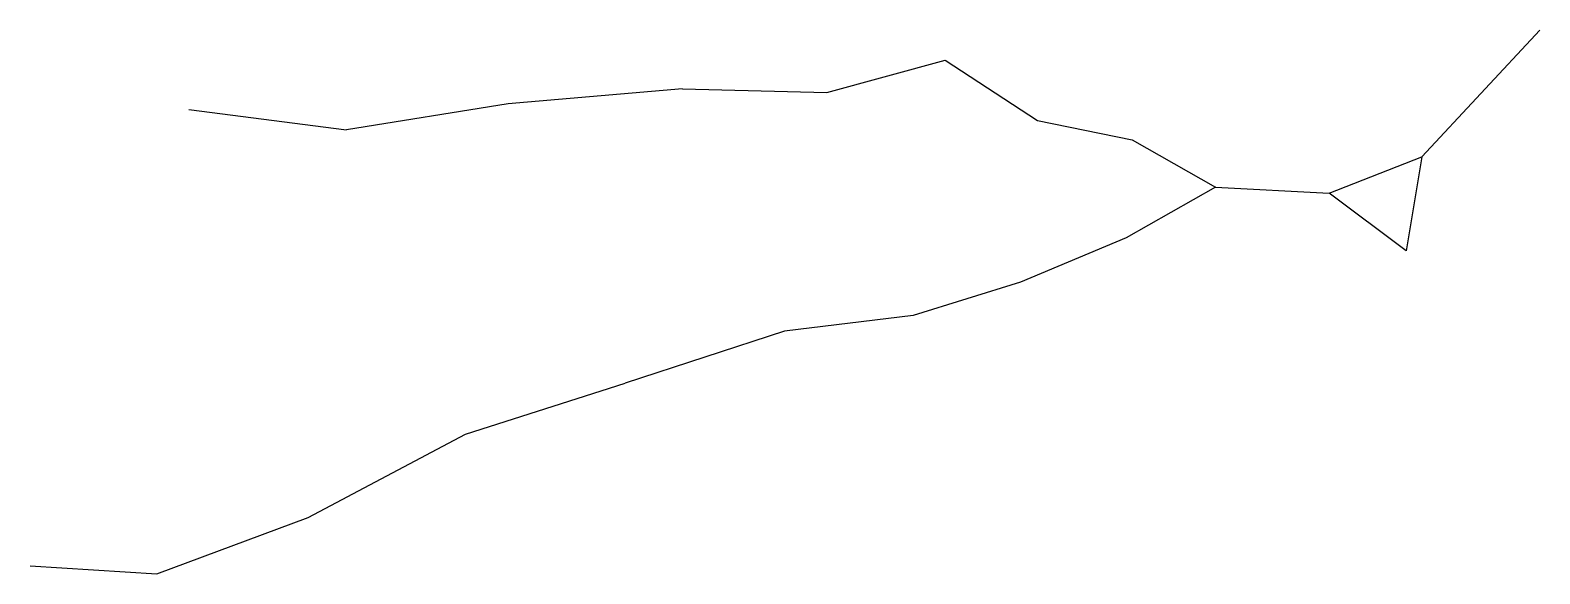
# Model space of a CAD drawing. Header units: millimetres. Extents: x 133 to 334, y 31 to 104.
import ezdxf

# ---------------------------------------------------------------- set-up
doc = ezdxf.new("R2010")
doc.units = ezdxf.units.MM
doc.layers.get('0').update_dxf_attribs({"linetype": 'CONTINUOUS'})

msp = doc.modelspace()

# ---------------------------------------------------------------- linework, layer by layer
for p, q in [((318.5, 86.83), (334.26, 103.73)), ((239.12, 95.42), (254.91, 99.72)), ((254.91, 99.72), (267.26, 91.67)), ((219.87, 95.89), (196.59, 93.91)), ((219.87, 95.89), (239.12, 95.42)), ((154.01, 93.15), (175.03, 90.45)), ((196.59, 93.91), (175.03, 90.45)), ((267.26, 91.67), (279.86, 89.09)), ((279.86, 89.09), (290.97, 82.76)), ((306.16, 81.98), (318.5, 86.83)), ((318.5, 86.83), (316.43, 74.29)), ((290.97, 82.76), (279.08, 76.04)), ((290.97, 82.76), (306.16, 81.98)), ((316.43, 74.29), (306.16, 81.98)), ((279.08, 76.04), (264.99, 70.09)), ((264.99, 70.09), (250.65, 65.63)), ((250.65, 65.63), (233.46, 63.57)), ((233.46, 63.57), (212.24, 56.6)), ((190.9, 49.82), (212.24, 56.6)), ((169.93, 38.69), (190.9, 49.82)), ((149.72, 31.17), (169.93, 38.69)), ((132.83, 32.26), (149.72, 31.17))]:
    msp.add_line(p, q)

doc.saveas('drawing.dxf')
